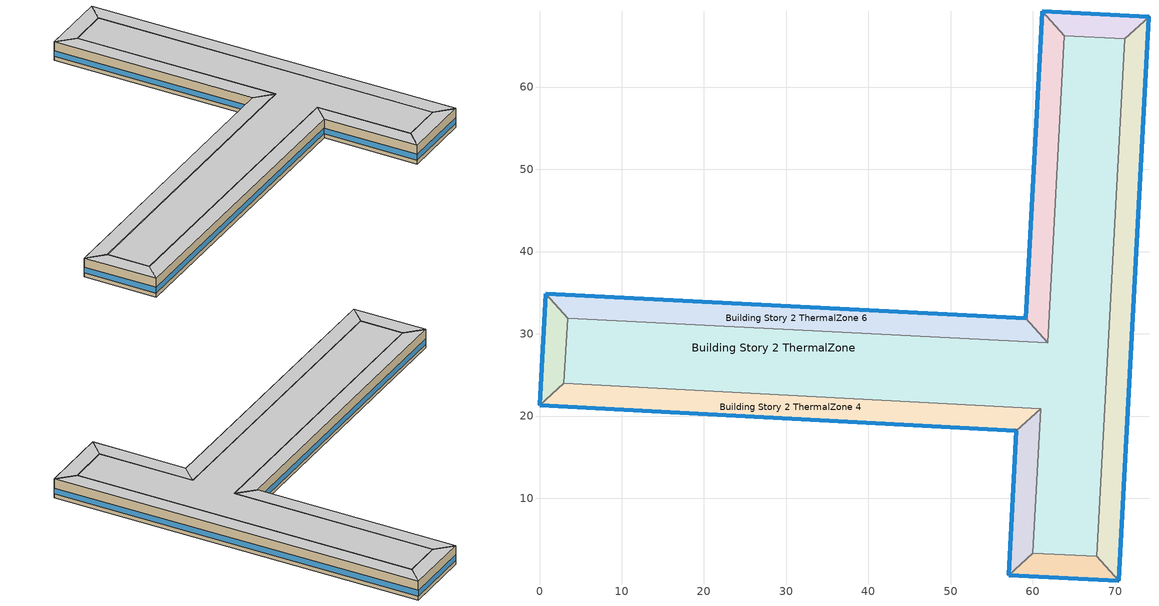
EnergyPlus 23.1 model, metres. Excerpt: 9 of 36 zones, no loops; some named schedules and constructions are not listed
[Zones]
Building Story 2 ThermalZone
 floor adiabatic (Typical Interior Ceiling): 71.13,65.85 67.74,2.97 59.99,3.35 60.92,20.89 2.98,23.99 3.43,31.9 61.79,28.9 63.8,66.22 z3.6
 wall adiabatic (Typical Interior Wall): 67.74,2.97 71.13,65.85 63.8,66.22 61.79,28.9 3.43,31.9 2.98,23.99 60.92,20.89 59.99,3.35 67.74,2.97 z3.6:7.2
 ceiling adiabatic (Typical Interior Floor): 63.8,66.22 61.79,28.9 3.43,31.9 2.98,23.99 60.92,20.89 59.99,3.35 67.74,2.97 71.13,65.85 z7.2
Building Story 2 ThermalZone 1
 floor adiabatic (Typical Interior Ceiling): 74.1,68.52 70.42,0 67.74,2.97 71.13,65.85 z3.6
 wall outside (Typical Insulated Steel Framed Exterior Wall R-12.99): 70.42,0 74.1,68.52 z3.6:7.2
 wall adiabatic (Typical Interior Wall): 74.1,68.52 71.13,65.85 67.74,2.97 70.42,0 z3.6:7.2
 window (U 0.55 SHGC 0.25): 70.42,0.03 74.1,68.5 z4.36:5.44
 ceiling adiabatic (Typical Interior Floor): 71.13,65.85 67.74,2.97 70.42,0 74.1,68.52 z7.2
Building Story 2 ThermalZone 2
 floor adiabatic (Typical Interior Ceiling): 70.42,0 57.02,0.67 59.99,3.35 67.74,2.97 z3.6
 wall outside (Typical Insulated Steel Framed Exterior Wall R-12.99): 57.02,0.67 70.42,0 z3.6:7.2
 wall adiabatic (Typical Interior Wall): 70.42,0 67.74,2.97 59.99,3.35 57.02,0.67 z3.6:7.2
 window (U 0.55 SHGC 0.25): 57.05,0.67 70.4,0 z4.36:5.45
 ceiling adiabatic (Typical Interior Floor): 67.74,2.97 59.99,3.35 57.02,0.67 70.42,0 z7.2
Building Story 2 ThermalZone 3
 floor adiabatic (Typical Interior Ceiling): 57.02,0.67 57.94,18.21 60.92,20.89 59.99,3.35 z3.6
 wall outside (Typical Insulated Steel Framed Exterior Wall R-12.99): 57.94,18.21 57.02,0.67 z3.6:7.2
 wall adiabatic (Typical Interior Wall): 57.02,0.67 59.99,3.35 60.92,20.89 57.94,18.21 z3.6:7.2
 window (U 0.55 SHGC 0.25): 57.94,18.19 57.02,0.69 z4.36:5.45
 ceiling adiabatic (Typical Interior Floor): 59.99,3.35 60.92,20.89 57.94,18.21 57.02,0.67 z7.2
Building Story 2 ThermalZone 4
 floor adiabatic (Typical Interior Ceiling): 57.94,18.21 0,21.32 2.98,23.99 60.92,20.89 z3.6
 wall outside (Typical Insulated Steel Framed Exterior Wall R-12.99): 0,21.32 57.94,18.21 z3.6:7.2
 wall adiabatic (Typical Interior Wall): 57.94,18.21 60.92,20.89 2.98,23.99 0,21.32 z3.6:7.2
 window (U 0.55 SHGC 0.25): 0.03,21.32 57.92,18.22 z4.36:5.44
 ceiling adiabatic (Typical Interior Floor): 60.92,20.89 2.98,23.99 0,21.32 57.94,18.21 z7.2
Building Story 2 ThermalZone 5
 floor adiabatic (Typical Interior Ceiling): 0,21.32 0.75,34.87 3.43,31.9 2.98,23.99 z3.6
 wall outside (Typical Insulated Steel Framed Exterior Wall R-12.99): 0.75,34.87 0,21.32 z3.6:7.2
 wall adiabatic (Typical Interior Wall): 0,21.32 2.98,23.99 3.43,31.9 0.75,34.87 z3.6:7.2
 window (U 0.55 SHGC 0.25): 0.75,34.85 0,21.35 z4.36:5.45
 ceiling adiabatic (Typical Interior Floor): 2.98,23.99 3.43,31.9 0.75,34.87 0,21.32 z7.2
Building Story 2 ThermalZone 6
 floor adiabatic (Typical Interior Ceiling): 0.75,34.87 59.12,31.87 61.79,28.9 3.43,31.9 z3.6
 wall outside (Typical Insulated Steel Framed Exterior Wall R-12.99): 59.12,31.87 0.75,34.87 z3.6:7.2
 wall adiabatic (Typical Interior Wall): 0.75,34.87 3.43,31.9 61.79,28.9 59.12,31.87 z3.6:7.2
 window (U 0.55 SHGC 0.25): 59.09,31.88 0.78,34.87 z4.36:5.44
 ceiling adiabatic (Typical Interior Ceiling): 3.43,31.9 61.79,28.9 59.12,31.87 0.75,34.87 z7.2
Building Story 2 ThermalZone 7
 floor adiabatic (Typical Interior Floor): 59.12,31.87 61.13,69.19 63.8,66.22 61.79,28.9 z3.6
 wall outside (Typical Insulated Steel Framed Exterior Wall R-12.99): 61.13,69.19 59.12,31.87 z3.6:7.2
 wall adiabatic (Typical Interior Wall): 59.12,31.87 61.79,28.9 63.8,66.22 61.13,69.19 z3.6:7.2
 window (U 0.55 SHGC 0.25): 61.12,69.17 59.12,31.9 z4.36:5.44
 ceiling adiabatic (Typical Interior Ceiling): 61.79,28.9 63.8,66.22 61.13,69.19 59.12,31.87 z7.2
Building Story 2 ThermalZone 8
 floor adiabatic (Typical Interior Floor): 61.13,69.19 74.1,68.52 71.13,65.85 63.8,66.22 z3.6
 wall outside (Typical Insulated Steel Framed Exterior Wall R-12.99): 74.1,68.52 61.13,69.19 z3.6:7.2
 wall adiabatic (Typical Interior Wall): 61.13,69.19 63.8,66.22 71.13,65.85 74.1,68.52 z3.6:7.2
 window (U 0.55 SHGC 0.25): 74.08,68.53 61.15,69.19 z4.36:5.45
 ceiling adiabatic (Typical Interior Ceiling): 63.8,66.22 71.13,65.85 74.1,68.52 61.13,69.19 z7.2
[SpaceList]
Story Ground Blended Space Type: Building Story 1 Space, Building Story 1 Space 1, Building Story 1 Space 4, Building Story 1 Space 3, Building Story 1 Space 8, Building Story 1 Space 5, Building Story 1 Space 2, Building Story 1 Space 7, Building Story 1 Space 6
[Lights] Zone or ZoneList or Space or SpaceList=Story Ground Blended Space Type; Design Level Calculation Method=Watts/Area; Return Air Fraction=0; Fraction Visible=0.2; Fraction Replaceable=1
Name | Schedule | Watts per Zone Floor Area {W/m2} | Fraction Radiant
Office OfficeLarge Data Center Lights 1 | OfficeLarge BLDG_LIGHT_SCH_2013 | 0.132749 | 0.7
Office OfficeLarge Main Data Center Lights 1 | OfficeLarge BLDG_LIGHT_SCH_2013 | 0.238666 | 0.7
SecondarySchool Auditorium Lights 1 | SchoolSecondary BLDG_LIGHT_SCH_2013 | 0.820262 | 0.37
SecondarySchool Cafeteria Lights 1 | SchoolSecondary BLDG_LIGHT_SCH_2013 | 0.535655 | 0.37
SecondarySchool ComputerRoom Lights 1 | SchoolSecondary BLDG_LIGHT_CLASSROOM_SCH_2013 | 1.56003 | 0.37
SecondarySchool Gym Lights 1 | SchoolSecondary BLDG_LIGHT_GYM_SCH_2013 | 1.52954 | 0.37
SecondarySchool Kitchen Lights 1 | SchoolSecondary BLDG_LIGHT_SCH_2013 | 0.343842 | 0.37
SecondarySchool Library Lights 1 | SchoolSecondary BLDG_LIGHT_LIBRARY_SCH_2013 | 1.31882 | 0.37
SecondarySchool Lobby Lights 1 | SchoolSecondary BLDG_LIGHT_LOBBYFLR1_SCH_2013 | 0.497551 | 0.37
SecondarySchool Mechanical Lights 1 | SchoolSecondary BLDG_LIGHT_MECHANICAL_SCH_2013 | 0.378666 | 0.37
SecondarySchool Office Lights 1 | SchoolSecondary BLDG_LIGHT_OFFICE_SCH_2013 | 1.55706 | 0.37
SecondarySchool Restroom Lights 1 | SchoolSecondary BLDG_LIGHT_BATH_SCH_2013 | 0.541778 | 0.37
[People] Zone or ZoneList or Space or SpaceList=Story Ground Blended Space Type; Number of People Calculation Method=People/Area; Fraction Radiant=0.3; Activity Level Schedule=SchoolSecondary ACTIVITY_SCH; Enable ASHRAE 55 Comfort Warnings=Yes; Mean Radiant Temperature Calculation Type=ZoneAveraged; Work Efficiency Schedule=Work Efficiency Schedule; Clothing Insulation Schedule=Clothing Schedule; Air Velocity Schedule=Air Velocity Schedule; Thermal Comfort Model 1 Type=Fanger
Name | Number of People Schedule | People per Floor Area {person/m2}
SecondarySchool Auditorium People 1 | SchoolSecondary BLDG_OCC_SCH_Auditorium | 0.1953
SecondarySchool Cafeteria People 1 | SchoolSecondary BLDG_OCC_SCH_Cafeteria | 0.0824085
SecondarySchool ComputerRoom People 1 | SchoolSecondary BLDG_OCC_SCH_Extend | 0.044033
SecondarySchool Gym People 1 | SchoolSecondary BLDG_OCC_SCH_Gym | 0.063731
SecondarySchool Kitchen People 1 | SchoolSecondary BLDG_OCC_SCH | 0.00432787
SecondarySchool Library People 1 | SchoolSecondary BLDG_OCC_SCH | 0.0110825
SecondarySchool Office People 1 | SchoolSecondary BLDG_OCC_SCH_Offices | 0.00701376
[ElectricEquipment] Zone or ZoneList or Space or SpaceList=Story Ground Blended Space Type; Design Level Calculation Method=Watts/Area
Name | Schedule | Watts per Zone Floor Area {W/m2} | Fraction Radiant | Fraction Latent | Fraction Lost
3 Elevator Fans | Elevator Schedule 3 | 0.054737 | 0.5
3 Elevator Lift Motors | Elevator Schedule 1 | 28.3873 | 0 | 0 | 1
3 Elevator Lights | Elevator Schedule 2 | 0.0571964 | 0.5
Office OfficeLarge Data Center Elec Equip 1 | DataCenter_EQUIP_SCH | 3.23778 | 0.5 | 0 | 0
Office OfficeLarge Main Data Center Elec Equip 1 | DataCenter_EQUIP_SCH | 13.0975 | 0.5 | 0 | 0
SecondarySchool Auditorium Elec Equip 1 | SchoolSecondary BLDG_EQUIP_SCH_2013 | 0.598921 | 0.5 | 0 | 0
SecondarySchool Cafeteria Elec Equip 1 | SchoolSecondary KITCHEN_ELEC_EQUIP_SCH | 5.89221 | 0.5 | 0 | 0
SecondarySchool ComputerRoom Elec Equip 1 | SchoolSecondary BLDG_EQUIP_SCH_2013 | 2.33752 | 0.5 | 0 | 0
SecondarySchool Gym Elec Equip 1 | SchoolSecondary BLDG_EQUIP_SCH_2013 | 0.977208 | 0.5 | 0 | 0
SecondarySchool Kitchen Elec Equip 1 | SchoolSecondary KITCHEN_ELEC_EQUIP_SCH | 5.86805 | 0.3 | 0.25 | 0.2
SecondarySchool Library Elec Equip 1 | SchoolSecondary BLDG_EQUIP_SCH_2013 | 1.03067 | 0.5 | 0 | 0
SecondarySchool Lobby Elec Equip 1; SecondarySchool Restroom Elec Equip 1 | SchoolSecondary BLDG_EQUIP_SCH_2013 | 0.204549 | 0.5 | 0 | 0
SecondarySchool Mechanical Elec Equip 1 | SchoolSecondary BLDG_EQUIP_SCH_2013 | 0.333587 | 0.5 | 0 | 0
SecondarySchool Office Elec Equip 1 | SchoolSecondary BLDG_EQUIP_SCH_2013 | 1.40275 | 0.5 | 0 | 0
[GasEquipment]
SecondarySchool Kitchen Gas Equip 1: Zone or ZoneList or Space or SpaceList=Story Ground Blended Space Type; Schedule=SchoolSecondary KITCHEN_GAS_EQUIP_SCH; Design Level Calculation Method=Watts/Area; Power per Zone Floor Area {W/m2}=44.3139; Fraction Latent=0.1; Fraction Radiant=0.2; Fraction Lost=0.7
[ZoneInfiltration:DesignFlowRate] Zone or ZoneList or Space or SpaceList=Story Ground Blended Space Type; Schedule=Always On Discrete; Design Flow Rate Calculation Method=Flow/ExteriorArea; Constant Term Coefficient=0; Temperature Term Coefficient=0; Velocity Term Coefficient=0.224; Velocity Squared Term Coefficient=0
Name | Flow Rate per Exterior Surface Area {m3/s-m2}
SecondarySchool Auditorium A  - Story Ground Infiltration; SecondarySchool Auditorium C  - Story Ground Infiltration | 2.06687e-05
SecondarySchool Cafeteria A  - Story Ground Infiltration; SecondarySchool Cafeteria C  - Story Ground Infiltration | 1.3082e-05
SecondarySchool ComputerRoom A  - Story Ground Infiltration; SecondarySchool ComputerRoom C  - Story Ground Infiltration | 1.99715e-05
SecondarySchool Gym A  - Story Ground Infiltration; SecondarySchool Gym C  - Story Ground Infiltration | 1.82377e-05
SecondarySchool Gym A end_a - Story Ground Infiltration; SecondarySchool Gym C end_a - Story Ground Infiltration | 3.09712e-05
SecondarySchool Gym B end_a - Story Ground Infiltration; SecondarySchool Office B  - Story Ground Infiltration | 8.29435e-05
SecondarySchool Kitchen A  - Story Ground Infiltration; SecondarySchool Kitchen C  - Story Ground Infiltration | 4.51102e-06
SecondarySchool Library A  - Story Ground Infiltration; SecondarySchool Library C  - Story Ground Infiltration | 1.7593e-05
SecondarySchool Lobby A  - Story Ground Infiltration; SecondarySchool Lobby C  - Story Ground Infiltration; SecondarySchool Restroom A  - Story Ground Infiltration; SecondarySchool Restroom C  - Story Ground Infiltration | 8.77599e-06
SecondarySchool Mechanical A  - Story Ground Infiltration; SecondarySchool Mechanical C  - Story Ground Infiltration | 1.43122e-05
SecondarySchool Office A  - Story Ground Infiltration; SecondarySchool Office C  - Story Ground Infiltration | 3.77536e-05
[Schedule:Day:Interval]
SchoolSecondary BLDG_LIGHT_SCH_2013 Wkdy Day; SchoolSecondary BLDG_LIGHT_SCH_2013 Wkdy Day 2; SchoolSecondary BLDG_LIGHT_MECHANICAL_SCH_2013 Wkdy Day; SchoolSecondary BLDG_LIGHT_MECHANICAL_SCH_2013 Wkdy Day 2: No, 07:00, 0.1773, 21:00, 0.9, 24:00, 0.1773
SchoolSecondary BLDG_LIGHT_SCH_2013 Wknd Day; SchoolSecondary BLDG_LIGHT_SCH_2013 Wknd Day 1; SchoolSecondary BLDG_LIGHT_SCH_2013 Default; SchoolSecondary BLDG_LIGHT_GYM_SCH_2013 Wknd Day; SchoolSecondary BLDG_LIGHT_GYM_SCH_2013 Wknd Day 1; SchoolSecondary BLDG_LIGHT_GYM_SCH_2013 Default; SchoolSecondary BLDG_LIGHT_LIBRARY_SCH_2013 Wknd Day; SchoolSecondary BLDG_LIGHT_LIBRARY_SCH_2013 Wknd Day 1; SchoolSecondary BLDG_LIGHT_LIBRARY_SCH_2013 Default; SchoolSecondary BLDG_LIGHT_LOBBYFLR1_SCH_2013 Wknd Day; SchoolSecondary BLDG_LIGHT_LOBBYFLR1_SCH_2013 Wknd Day 1; SchoolSecondary BLDG_LIGHT_LOBBYFLR1_SCH_2013 Default; SchoolSecondary BLDG_LIGHT_MECHANICAL_SCH_2013 Wknd Day; SchoolSecondary BLDG_LIGHT_MECHANICAL_SCH_2013 Wknd Day 1; SchoolSecondary BLDG_LIGHT_MECHANICAL_SCH_2013 Default; SchoolSecondary BLDG_LIGHT_OFFICE_SCH_2013 Wknd Day; SchoolSecondary BLDG_LIGHT_OFFICE_SCH_2013 Wknd Day 1; SchoolSecondary BLDG_LIGHT_OFFICE_SCH_2013 Default; SchoolSecondary BLDG_LIGHT_BATH_SCH_2013 Wknd Day; SchoolSecondary BLDG_LIGHT_BATH_SCH_2013 Wknd Day 1; SchoolSecondary BLDG_LIGHT_BATH_SCH_2013 Default: No, 24:00, 0.1773
SchoolSecondary BLDG_LIGHT_SCH_2013 Wkdy Day 1; SchoolSecondary BLDG_LIGHT_MECHANICAL_SCH_2013 Wkdy Day 1: No, 08:00, 0.1773, 20:00, 0.5, 24:00, 0.1773
SchoolSecondary BLDG_LIGHT_SCH_2013 Summer Design Day; SchoolSecondary BLDG_LIGHT_GYM_SCH_2013 Summer Design Day; SchoolSecondary BLDG_LIGHT_LIBRARY_SCH_2013 Summer Design Day; SchoolSecondary BLDG_LIGHT_LOBBYFLR1_SCH_2013 Summer Design Day; SchoolSecondary BLDG_LIGHT_MECHANICAL_SCH_2013 Summer Design Day; SchoolSecondary BLDG_LIGHT_OFFICE_SCH_2013 Summer Design Day; SchoolSecondary BLDG_LIGHT_BATH_SCH_2013 Summer Design Day; 72 space(s) Occ Sch Summer Design Day 3; 72 space(s) Occ Sch Winter Design Day 3; 72 space(s) Occ Sch Summer Design Day 1; 72 space(s) Occ Sch Winter Design Day 1; 72 space(s) Occ Sch Summer Design Day 2; 72 space(s) Occ Sch Winter Design Day 2; DataCenter_EQUIP_SCH Wknd|Wkdy|Hol Day 3; DataCenter_EQUIP_SCH Wknd|Wkdy|Hol Day 7; DataCenter_EQUIP_SCH Wknd|Wkdy|Hol Day 11; DataCenter_EQUIP_SCH Summer Design Day: No, 24:00, 1
SchoolSecondary BLDG_LIGHT_SCH_2013 Winter Design Day; SchoolSecondary BLDG_LIGHT_GYM_SCH_2013 Winter Design Day; SchoolSecondary BLDG_LIGHT_LIBRARY_SCH_2013 Winter Design Day; SchoolSecondary BLDG_LIGHT_LOBBYFLR1_SCH_2013 Winter Design Day; SchoolSecondary BLDG_LIGHT_MECHANICAL_SCH_2013 Winter Design Day; SchoolSecondary BLDG_LIGHT_OFFICE_SCH_2013 Winter Design Day; SchoolSecondary BLDG_LIGHT_BATH_SCH_2013 Winter Design Day; SchoolSecondary BLDG_OCC_SCH_Auditorium Wknd Day; SchoolSecondary BLDG_OCC_SCH_Auditorium Wknd Day 1; SchoolSecondary BLDG_OCC_SCH_Auditorium Default; SchoolSecondary BLDG_OCC_SCH_Auditorium Winter Design Day; SchoolSecondary BLDG_OCC_SCH_Cafeteria Wknd Day; SchoolSecondary BLDG_OCC_SCH_Cafeteria Wknd Day 1; SchoolSecondary BLDG_OCC_SCH_Cafeteria Default; SchoolSecondary BLDG_OCC_SCH_Cafeteria Winter Design Day; SchoolSecondary BLDG_OCC_SCH_Extend Wknd Day; SchoolSecondary BLDG_OCC_SCH_Extend Wknd Day 1; SchoolSecondary BLDG_OCC_SCH_Extend Default; SchoolSecondary BLDG_OCC_SCH_Extend Winter Design Day; SchoolSecondary BLDG_OCC_SCH_Gym Wknd Day; SchoolSecondary BLDG_OCC_SCH_Gym Wknd Day 1; SchoolSecondary BLDG_OCC_SCH_Gym Default; SchoolSecondary BLDG_OCC_SCH_Gym Winter Design Day; SchoolSecondary BLDG_OCC_SCH_Offices Wknd Day; SchoolSecondary BLDG_OCC_SCH_Offices Wknd Day 1; SchoolSecondary BLDG_OCC_SCH_Offices Default; SchoolSecondary BLDG_OCC_SCH_Offices Winter Design Day; Schedule Day 3: No, 24:00, 0
SchoolSecondary BLDG_LIGHT_GYM_SCH_2013 Wkdy Day; SchoolSecondary BLDG_LIGHT_GYM_SCH_2013 Wkdy Day 2: No, 07:00, 0.1773, 08:00, 0.9, 21:00, 0.88182, 24:00, 0.1773
SchoolSecondary BLDG_LIGHT_GYM_SCH_2013 Wkdy Day 1: No, 08:00, 0.1773, 20:00, 0.4899, 21:00, 0.173719, 24:00, 0.1773
SchoolSecondary BLDG_LIGHT_LIBRARY_SCH_2013 Wkdy Day; SchoolSecondary BLDG_LIGHT_LIBRARY_SCH_2013 Wkdy Day 2: No, 07:00, 0.1773, 08:00, 0.9, 21:00, 0.8325, 24:00, 0.1773
SchoolSecondary BLDG_LIGHT_LIBRARY_SCH_2013 Wkdy Day 1: No, 08:00, 0.1773, 20:00, 0.4625, 21:00, 0.164002, 24:00, 0.1773
SchoolSecondary BLDG_LIGHT_LOBBYFLR1_SCH_2013 Wkdy Day; SchoolSecondary BLDG_LIGHT_LOBBYFLR1_SCH_2013 Wkdy Day 2: No, 07:00, 0.1773, 08:00, 0.9, 21:00, 0.855, 24:00, 0.1773
SchoolSecondary BLDG_LIGHT_LOBBYFLR1_SCH_2013 Wkdy Day 1: No, 08:00, 0.1773, 20:00, 0.475, 21:00, 0.168435, 24:00, 0.1773
SchoolSecondary BLDG_LIGHT_OFFICE_SCH_2013 Wkdy Day; SchoolSecondary BLDG_LIGHT_OFFICE_SCH_2013 Wkdy Day 2: No, 07:00, 0.1773, 08:00, 0.9, 21:00, 0.747958, 24:00, 0.1773
SchoolSecondary BLDG_LIGHT_OFFICE_SCH_2013 Wkdy Day 1: No, 08:00, 0.1773, 20:00, 0.415533, 21:00, 0.147348, 24:00, 0.1773
SchoolSecondary BLDG_LIGHT_BATH_SCH_2013 Wkdy Day; SchoolSecondary BLDG_LIGHT_BATH_SCH_2013 Wkdy Day 2: No, 07:00, 0.1773, 08:00, 0.9, 21:00, 0.594, 24:00, 0.1773
SchoolSecondary BLDG_LIGHT_BATH_SCH_2013 Wkdy Day 1: No, 08:00, 0.1773, 20:00, 0.33, 21:00, 0.117018, 24:00, 0.1773
SchoolSecondary BLDG_OCC_SCH_Auditorium Wkdy|SmrDsn Day; SchoolSecondary BLDG_OCC_SCH_Auditorium Wkdy|SmrDsn Day 2; SchoolSecondary BLDG_OCC_SCH_Auditorium Summer Design Day: No, 08:00, 0, 15:00, 0.25, 20:00, 0.95, 24:00, 0
SchoolSecondary BLDG_OCC_SCH_Auditorium Wkdy|SmrDsn Day 1: No, 08:00, 0, 17:00, 0.15, 19:00, 0.35, 24:00, 0
SchoolSecondary BLDG_OCC_SCH_Cafeteria Wkdy|SmrDsn Day; SchoolSecondary BLDG_OCC_SCH_Cafeteria Wkdy|SmrDsn Day 2; SchoolSecondary BLDG_OCC_SCH_Cafeteria Summer Design Day: No, 09:00, 0, 15:00, 0.95, 20:00, 0.35, 24:00, 0
SchoolSecondary BLDG_OCC_SCH_Cafeteria Wkdy|SmrDsn Day 1: No, 09:00, 0, 17:00, 0.15, 19:00, 0.35, 24:00, 0
SchoolSecondary BLDG_OCC_SCH_Extend Wkdy|SmrDsn Day; SchoolSecondary BLDG_OCC_SCH_Extend Wkdy|SmrDsn Day 2; SchoolSecondary BLDG_OCC_SCH_Extend Summer Design Day: No, 08:00, 0, 21:00, 0.95, 24:00, 0
SchoolSecondary BLDG_OCC_SCH_Extend Wkdy|SmrDsn Day 1: No, 08:00, 0, 21:00, 0.5, 24:00, 0
SchoolSecondary BLDG_OCC_SCH_Gym Wkdy|SmrDsn Day; SchoolSecondary BLDG_OCC_SCH_Gym Wkdy|SmrDsn Day 2; SchoolSecondary BLDG_OCC_SCH_Gym Summer Design Day: No, 08:00, 0, 16:00, 0.35, 21:00, 0.95, 24:00, 0
SchoolSecondary BLDG_OCC_SCH_Gym Wkdy|SmrDsn Day 1: No, 08:00, 0, 21:00, 0.35, 24:00, 0
SchoolSecondary BLDG_OCC_SCH_Offices Wkdy|SmrDsn Day; SchoolSecondary BLDG_OCC_SCH_Offices Wkdy|SmrDsn Day 2; SchoolSecondary BLDG_OCC_SCH_Offices Summer Design Day: No, 08:00, 0, 17:00, 0.95, 21:00, 0.15, 24:00, 0
SchoolSecondary BLDG_OCC_SCH_Offices Wkdy|SmrDsn Day 1: No, 08:00, 0, 17:00, 0.5, 21:00, 0.15, 24:00, 0
72 space(s) Occ Sch Thursday 19; 72 space(s) Occ Sch Friday 19; 72 space(s) Occ Sch Default 3; 72 space(s) Occ Sch Tuesday 19; 72 space(s) Occ Sch Wednesday 19; 72 space(s) Occ Sch Tuesday 18; 72 space(s) Occ Sch Wednesday 18; 72 space(s) Occ Sch Thursday 18; 72 space(s) Occ Sch Friday 18; 72 space(s) Occ Sch Monday 16; 72 space(s) Occ Sch Tuesday 16; 72 space(s) Occ Sch Wednesday 16; 72 space(s) Occ Sch Thursday 16; 72 space(s) Occ Sch Friday 16; 72 space(s) Occ Sch Monday 14; 72 space(s) Occ Sch Wednesday 15; 72 space(s) Occ Sch Thursday 15; 72 space(s) Occ Sch Friday 15; 72 space(s) Occ Sch Monday 13; 72 space(s) Occ Sch Tuesday 15; 72 space(s) Occ Sch Thursday 14; 72 space(s) Occ Sch Friday 14; 72 space(s) Occ Sch Default 2; 72 space(s) Occ Sch Tuesday 14; 72 space(s) Occ Sch Wednesday 14; 72 space(s) Occ Sch Tuesday 13; 72 space(s) Occ Sch Wednesday 13; 72 space(s) Occ Sch Thursday 13; 72 space(s) Occ Sch Friday 13; 72 space(s) Occ Sch Monday 12; 72 space(s) Occ Sch Tuesday 11; 72 space(s) Occ Sch Wednesday 11; 72 space(s) Occ Sch Thursday 11; 72 space(s) Occ Sch Friday 11; 72 space(s) Occ Sch Monday 10; 72 space(s) Occ Sch Wednesday 10; 72 space(s) Occ Sch Thursday 10; 72 space(s) Occ Sch Friday 10; 72 space(s) Occ Sch Monday 9; 72 space(s) Occ Sch Tuesday 10: No, 05:00, 0, 07:00, 1, 08:00, 1, 09:00, 1, 11:00, 0, 13:00, 1, 14:00, 0, 15:00, 1, 16:00, 1, 17:00, 1, 18:00, 1, 19:00, 0, 20:00, 1, 21:00, 1, 22:00, 1, 24:00, 0
72 space(s) Occ Sch Saturday 3; 72 space(s) Occ Sch Saturday 2: No, 05:00, 0, 06:00, 1, 07:00, 0, 08:00, 1, 11:00, 0, 12:00, 1, 16:00, 0, 17:00, 1, 18:00, 0, 19:00, 1, 24:00, 0
72 space(s) Occ Sch Sunday 3; 72 space(s) Occ Sch Sunday 2: No, 05:00, 0, 06:00, 1, 17:00, 0, 18:00, 1, 24:00, 0
72 space(s) Occ Sch Wednesday 17; 72 space(s) Occ Sch Thursday 17; 72 space(s) Occ Sch Friday 17; 72 space(s) Occ Sch Monday 15; 72 space(s) Occ Sch Tuesday 17; 72 space(s) Occ Sch Wednesday 12; 72 space(s) Occ Sch Thursday 12; 72 space(s) Occ Sch Friday 12; 72 space(s) Occ Sch Monday 11; 72 space(s) Occ Sch Tuesday 12: No, 05:00, 0, 07:00, 1, 08:00, 1, 09:00, 1, 11:00, 0, 13:00, 1, 16:00, 0, 17:00, 1, 18:00, 1, 19:00, 1, 20:00, 0, 21:00, 1, 22:00, 1, 24:00, 0
72 space(s) Occ Sch Thursday 9; 72 space(s) Occ Sch Friday 9; 72 space(s) Occ Sch Default 1; 72 space(s) Occ Sch Tuesday 9; 72 space(s) Occ Sch Wednesday 9; 72 space(s) Occ Sch Wednesday 5; 72 space(s) Occ Sch Thursday 5; 72 space(s) Occ Sch Friday 5; 72 space(s) Occ Sch Monday 5; 72 space(s) Occ Sch Tuesday 5: No, 05:00, 0, 07:00, 0.00973898, 08:00, 0.563887, 09:00, 0.0915464, 11:00, 0, 13:00, 0.0438254, 14:00, 0, 15:00, 0.102259, 16:00, 0.182119, 17:00, 0.0710946, 18:00, 0.019478, 19:00, 0, 20:00, 0.251266, 21:00, 0.243475, 22:00, 0.00486949, 24:00, 0
72 space(s) Occ Sch Saturday 1: No, 05:00, 0, 06:00, 0.00973898, 07:00, 0, 08:00, 0.019478, 11:00, 0, 12:00, 0.019478, 16:00, 0, 17:00, 0.00486949, 18:00, 0, 19:00, 0.00486949, 24:00, 0
72 space(s) Occ Sch Sunday 1: No, 05:00, 0, 06:00, 0.00486949, 17:00, 0, 18:00, 0.00486949, 24:00, 0
72 space(s) Occ Sch Tuesday 8; 72 space(s) Occ Sch Wednesday 8; 72 space(s) Occ Sch Thursday 8; 72 space(s) Occ Sch Friday 8; 72 space(s) Occ Sch Monday 8; 72 space(s) Occ Sch Tuesday 6; 72 space(s) Occ Sch Wednesday 6; 72 space(s) Occ Sch Thursday 6; 72 space(s) Occ Sch Friday 6; 72 space(s) Occ Sch Monday 6: No, 05:00, 0, 07:00, 0.00973898, 08:00, 0.291196, 09:00, 0.0925203, 11:00, 0, 13:00, 0.0447993, 14:00, 0, 15:00, 0.102259, 16:00, 0.0895986, 17:00, 0.0710946, 18:00, 0.019478, 19:00, 0, 20:00, 0.251266, 21:00, 0.243475, 22:00, 0.00486949, 24:00, 0
72 space(s) Occ Sch Wednesday 7; 72 space(s) Occ Sch Thursday 7; 72 space(s) Occ Sch Friday 7; 72 space(s) Occ Sch Monday 7; 72 space(s) Occ Sch Tuesday 7: No, 05:00, 0, 07:00, 0.00973898, 08:00, 0.241527, 09:00, 0.0146085, 11:00, 0, 13:00, 0.0438254, 16:00, 0, 17:00, 0.0019478, 18:00, 0.019478, 19:00, 0.113946, 20:00, 0, 21:00, 0.130502, 22:00, 0.00486949, 24:00, 0
DataCenter_EQUIP_SCH Wknd|Wkdy|Hol Day; DataCenter_EQUIP_SCH Wknd|Wkdy|Hol Day 4; DataCenter_EQUIP_SCH Wknd|Wkdy|Hol Day 8; DataCenter_EQUIP_SCH Winter Design Day 11: No, 24:00, 0.25
DataCenter_EQUIP_SCH Wknd|Wkdy|Hol Day 1; DataCenter_EQUIP_SCH Wknd|Wkdy|Hol Day 5; DataCenter_EQUIP_SCH Wknd|Wkdy|Hol Day 9: No, 24:00, 0.5
DataCenter_EQUIP_SCH Wknd|Wkdy|Hol Day 2; DataCenter_EQUIP_SCH Wknd|Wkdy|Hol Day 6; DataCenter_EQUIP_SCH Wknd|Wkdy|Hol Day 10: No, 24:00, 0.75
SchoolSecondary KITCHEN_ELEC_EQUIP_SCH Wkdy Day; SchoolSecondary KITCHEN_ELEC_EQUIP_SCH Wkdy Day 1; SchoolSecondary KITCHEN_ELEC_EQUIP_SCH Wkdy Day 2; SchoolSecondary KITCHEN_ELEC_EQUIP_SCH Summer Design Day: No, 08:00, 0.1, 10:00, 0.15, 13:00, 0.25, 15:00, 0.15, 24:00, 0.1
SchoolSecondary KITCHEN_ELEC_EQUIP_SCH Wknd Day; SchoolSecondary KITCHEN_ELEC_EQUIP_SCH Wknd Day 1; SchoolSecondary KITCHEN_ELEC_EQUIP_SCH Default; SchoolSecondary KITCHEN_ELEC_EQUIP_SCH Winter Design Day: No, 24:00, 0.1
SchoolSecondary KITCHEN_GAS_EQUIP_SCH Wkdy|SmrDsn Day; SchoolSecondary KITCHEN_GAS_EQUIP_SCH Wkdy|SmrDsn Day 1; SchoolSecondary KITCHEN_GAS_EQUIP_SCH Wkdy|SmrDsn Day 2; SchoolSecondary KITCHEN_GAS_EQUIP_SCH Summer Design Day: No, 08:00, 0.02, 10:00, 0.15, 13:00, 0.2, 15:00, 0.1, 24:00, 0.02
SchoolSecondary KITCHEN_GAS_EQUIP_SCH Wknd Day; SchoolSecondary KITCHEN_GAS_EQUIP_SCH Wknd Day 1; SchoolSecondary KITCHEN_GAS_EQUIP_SCH Default; SchoolSecondary KITCHEN_GAS_EQUIP_SCH Winter Design Day: No, 24:00, 0.02
[Schedule:Week:Daily]
SchoolSecondary BLDG_LIGHT_SCH_2013 Week Rule - Jan1-Jan3: SchoolSecondary BLDG_LIGHT_SCH_2013 Wkdy Day, SchoolSecondary BLDG_LIGHT_SCH_2013 Wkdy Day, SchoolSecondary BLDG_LIGHT_SCH_2013 Wkdy Day, SchoolSecondary BLDG_LIGHT_SCH_2013 Wkdy Day, SchoolSecondary BLDG_LIGHT_SCH_2013 Wkdy Day, SchoolSecondary BLDG_LIGHT_SCH_2013 Wkdy Day, SchoolSecondary BLDG_LIGHT_SCH_2013 Wknd Day, SchoolSecondary BLDG_LIGHT_SCH_2013 Default, SchoolSecondary BLDG_LIGHT_SCH_2013 Summer Design Day, SchoolSecondary BLDG_LIGHT_SCH_2013 Winter Design Day, SchoolSecondary BLDG_LIGHT_SCH_2013 Default, SchoolSecondary BLDG_LIGHT_SCH_2013 Default
SchoolSecondary BLDG_LIGHT_SCH_2013 Week Rule - Jan4-Jun27: SchoolSecondary BLDG_LIGHT_SCH_2013 Wknd Day, SchoolSecondary BLDG_LIGHT_SCH_2013 Wkdy Day, SchoolSecondary BLDG_LIGHT_SCH_2013 Wkdy Day, SchoolSecondary BLDG_LIGHT_SCH_2013 Wkdy Day, SchoolSecondary BLDG_LIGHT_SCH_2013 Wkdy Day, SchoolSecondary BLDG_LIGHT_SCH_2013 Wkdy Day, SchoolSecondary BLDG_LIGHT_SCH_2013 Wknd Day, SchoolSecondary BLDG_LIGHT_SCH_2013 Default, SchoolSecondary BLDG_LIGHT_SCH_2013 Summer Design Day, SchoolSecondary BLDG_LIGHT_SCH_2013 Winter Design Day, SchoolSecondary BLDG_LIGHT_SCH_2013 Default, SchoolSecondary BLDG_LIGHT_SCH_2013 Default
SchoolSecondary BLDG_LIGHT_SCH_2013 Week Rule - Jun28-Jul4: SchoolSecondary BLDG_LIGHT_SCH_2013 Wknd Day, SchoolSecondary BLDG_LIGHT_SCH_2013 Wkdy Day, SchoolSecondary BLDG_LIGHT_SCH_2013 Wkdy Day, SchoolSecondary BLDG_LIGHT_SCH_2013 Wkdy Day 1, SchoolSecondary BLDG_LIGHT_SCH_2013 Wkdy Day 1, SchoolSecondary BLDG_LIGHT_SCH_2013 Wkdy Day 1, SchoolSecondary BLDG_LIGHT_SCH_2013 Wknd Day 1, SchoolSecondary BLDG_LIGHT_SCH_2013 Default, SchoolSecondary BLDG_LIGHT_SCH_2013 Summer Design Day, SchoolSecondary BLDG_LIGHT_SCH_2013 Winter Design Day, SchoolSecondary BLDG_LIGHT_SCH_2013 Default, SchoolSecondary BLDG_LIGHT_SCH_2013 Default
SchoolSecondary BLDG_LIGHT_SCH_2013 Week Rule - Jul5-Aug29: SchoolSecondary BLDG_LIGHT_SCH_2013 Wknd Day 1, SchoolSecondary BLDG_LIGHT_SCH_2013 Wkdy Day 1, SchoolSecondary BLDG_LIGHT_SCH_2013 Wkdy Day 1, SchoolSecondary BLDG_LIGHT_SCH_2013 Wkdy Day 1, SchoolSecondary BLDG_LIGHT_SCH_2013 Wkdy Day 1, SchoolSecondary BLDG_LIGHT_SCH_2013 Wkdy Day 1, SchoolSecondary BLDG_LIGHT_SCH_2013 Wknd Day 1, SchoolSecondary BLDG_LIGHT_SCH_2013 Default, SchoolSecondary BLDG_LIGHT_SCH_2013 Summer Design Day, SchoolSecondary BLDG_LIGHT_SCH_2013 Winter Design Day, SchoolSecondary BLDG_LIGHT_SCH_2013 Default, SchoolSecondary BLDG_LIGHT_SCH_2013 Default
SchoolSecondary BLDG_LIGHT_SCH_2013 Week Rule - Aug30-Sep5: SchoolSecondary BLDG_LIGHT_SCH_2013 Wknd Day 1, SchoolSecondary BLDG_LIGHT_SCH_2013 Wkdy Day 1, SchoolSecondary BLDG_LIGHT_SCH_2013 Wkdy Day 2, SchoolSecondary BLDG_LIGHT_SCH_2013 Wkdy Day 2, SchoolSecondary BLDG_LIGHT_SCH_2013 Wkdy Day 2, SchoolSecondary BLDG_LIGHT_SCH_2013 Wkdy Day 2, SchoolSecondary BLDG_LIGHT_SCH_2013 Default, SchoolSecondary BLDG_LIGHT_SCH_2013 Default, SchoolSecondary BLDG_LIGHT_SCH_2013 Summer Design Day, SchoolSecondary BLDG_LIGHT_SCH_2013 Winter Design Day, SchoolSecondary BLDG_LIGHT_SCH_2013 Default, SchoolSecondary BLDG_LIGHT_SCH_2013 Default
SchoolSecondary BLDG_LIGHT_SCH_2013 Week Rule - Sep6-Dec31: SchoolSecondary BLDG_LIGHT_SCH_2013 Default, SchoolSecondary BLDG_LIGHT_SCH_2013 Wkdy Day 2, SchoolSecondary BLDG_LIGHT_SCH_2013 Wkdy Day 2, SchoolSecondary BLDG_LIGHT_SCH_2013 Wkdy Day 2, SchoolSecondary BLDG_LIGHT_SCH_2013 Wkdy Day 2, SchoolSecondary BLDG_LIGHT_SCH_2013 Wkdy Day 2, SchoolSecondary BLDG_LIGHT_SCH_2013 Default, SchoolSecondary BLDG_LIGHT_SCH_2013 Default, SchoolSecondary BLDG_LIGHT_SCH_2013 Summer Design Day, SchoolSecondary BLDG_LIGHT_SCH_2013 Winter Design Day, SchoolSecondary BLDG_LIGHT_SCH_2013 Default, SchoolSecondary BLDG_LIGHT_SCH_2013 Default
SchoolSecondary BLDG_LIGHT_LIBRARY_SCH_2013 Week Rule - Jan1-Jan3: SchoolSecondary BLDG_LIGHT_LIBRARY_SCH_2013 Wkdy Day, SchoolSecondary BLDG_LIGHT_LIBRARY_SCH_2013 Wkdy Day, SchoolSecondary BLDG_LIGHT_LIBRARY_SCH_2013 Wkdy Day, SchoolSecondary BLDG_LIGHT_LIBRARY_SCH_2013 Wkdy Day, SchoolSecondary BLDG_LIGHT_LIBRARY_SCH_2013 Wkdy Day, SchoolSecondary BLDG_LIGHT_LIBRARY_SCH_2013 Wkdy Day, SchoolSecondary BLDG_LIGHT_LIBRARY_SCH_2013 Wknd Day, SchoolSecondary BLDG_LIGHT_LIBRARY_SCH_2013 Default, SchoolSecondary BLDG_LIGHT_LIBRARY_SCH_2013 Summer Design Day, SchoolSecondary BLDG_LIGHT_LIBRARY_SCH_2013 Winter Design Day, SchoolSecondary BLDG_LIGHT_LIBRARY_SCH_2013 Default, SchoolSecondary BLDG_LIGHT_LIBRARY_SCH_2013 Default
SchoolSecondary BLDG_LIGHT_LIBRARY_SCH_2013 Week Rule - Jan4-Jun27: SchoolSecondary BLDG_LIGHT_LIBRARY_SCH_2013 Wknd Day, SchoolSecondary BLDG_LIGHT_LIBRARY_SCH_2013 Wkdy Day, SchoolSecondary BLDG_LIGHT_LIBRARY_SCH_2013 Wkdy Day, SchoolSecondary BLDG_LIGHT_LIBRARY_SCH_2013 Wkdy Day, SchoolSecondary BLDG_LIGHT_LIBRARY_SCH_2013 Wkdy Day, SchoolSecondary BLDG_LIGHT_LIBRARY_SCH_2013 Wkdy Day, SchoolSecondary BLDG_LIGHT_LIBRARY_SCH_2013 Wknd Day, SchoolSecondary BLDG_LIGHT_LIBRARY_SCH_2013 Default, SchoolSecondary BLDG_LIGHT_LIBRARY_SCH_2013 Summer Design Day, SchoolSecondary BLDG_LIGHT_LIBRARY_SCH_2013 Winter Design Day, SchoolSecondary BLDG_LIGHT_LIBRARY_SCH_2013 Default, SchoolSecondary BLDG_LIGHT_LIBRARY_SCH_2013 Default
SchoolSecondary BLDG_LIGHT_LIBRARY_SCH_2013 Week Rule - Jun28-Jul4: SchoolSecondary BLDG_LIGHT_LIBRARY_SCH_2013 Wknd Day, SchoolSecondary BLDG_LIGHT_LIBRARY_SCH_2013 Wkdy Day, SchoolSecondary BLDG_LIGHT_LIBRARY_SCH_2013 Wkdy Day, SchoolSecondary BLDG_LIGHT_LIBRARY_SCH_2013 Wkdy Day 1, SchoolSecondary BLDG_LIGHT_LIBRARY_SCH_2013 Wkdy Day 1, SchoolSecondary BLDG_LIGHT_LIBRARY_SCH_2013 Wkdy Day 1, SchoolSecondary BLDG_LIGHT_LIBRARY_SCH_2013 Wknd Day 1, SchoolSecondary BLDG_LIGHT_LIBRARY_SCH_2013 Default, SchoolSecondary BLDG_LIGHT_LIBRARY_SCH_2013 Summer Design Day, SchoolSecondary BLDG_LIGHT_LIBRARY_SCH_2013 Winter Design Day, SchoolSecondary BLDG_LIGHT_LIBRARY_SCH_2013 Default, SchoolSecondary BLDG_LIGHT_LIBRARY_SCH_2013 Default
SchoolSecondary BLDG_LIGHT_LIBRARY_SCH_2013 Week Rule - Jul5-Aug29: SchoolSecondary BLDG_LIGHT_LIBRARY_SCH_2013 Wknd Day 1, SchoolSecondary BLDG_LIGHT_LIBRARY_SCH_2013 Wkdy Day 1, SchoolSecondary BLDG_LIGHT_LIBRARY_SCH_2013 Wkdy Day 1, SchoolSecondary BLDG_LIGHT_LIBRARY_SCH_2013 Wkdy Day 1, SchoolSecondary BLDG_LIGHT_LIBRARY_SCH_2013 Wkdy Day 1, SchoolSecondary BLDG_LIGHT_LIBRARY_SCH_2013 Wkdy Day 1, SchoolSecondary BLDG_LIGHT_LIBRARY_SCH_2013 Wknd Day 1, SchoolSecondary BLDG_LIGHT_LIBRARY_SCH_2013 Default, SchoolSecondary BLDG_LIGHT_LIBRARY_SCH_2013 Summer Design Day, SchoolSecondary BLDG_LIGHT_LIBRARY_SCH_2013 Winter Design Day, SchoolSecondary BLDG_LIGHT_LIBRARY_SCH_2013 Default, SchoolSecondary BLDG_LIGHT_LIBRARY_SCH_2013 Default
SchoolSecondary BLDG_LIGHT_LIBRARY_SCH_2013 Week Rule - Aug30-Sep5: SchoolSecondary BLDG_LIGHT_LIBRARY_SCH_2013 Wknd Day 1, SchoolSecondary BLDG_LIGHT_LIBRARY_SCH_2013 Wkdy Day 1, SchoolSecondary BLDG_LIGHT_LIBRARY_SCH_2013 Wkdy Day 2, SchoolSecondary BLDG_LIGHT_LIBRARY_SCH_2013 Wkdy Day 2, SchoolSecondary BLDG_LIGHT_LIBRARY_SCH_2013 Wkdy Day 2, SchoolSecondary BLDG_LIGHT_LIBRARY_SCH_2013 Wkdy Day 2, SchoolSecondary BLDG_LIGHT_LIBRARY_SCH_2013 Default, SchoolSecondary BLDG_LIGHT_LIBRARY_SCH_2013 Default, SchoolSecondary BLDG_LIGHT_LIBRARY_SCH_2013 Summer Design Day, SchoolSecondary BLDG_LIGHT_LIBRARY_SCH_2013 Winter Design Day, SchoolSecondary BLDG_LIGHT_LIBRARY_SCH_2013 Default, SchoolSecondary BLDG_LIGHT_LIBRARY_SCH_2013 Default
SchoolSecondary BLDG_LIGHT_LIBRARY_SCH_2013 Week Rule - Sep6-Dec31: SchoolSecondary BLDG_LIGHT_LIBRARY_SCH_2013 Default, SchoolSecondary BLDG_LIGHT_LIBRARY_SCH_2013 Wkdy Day 2, SchoolSecondary BLDG_LIGHT_LIBRARY_SCH_2013 Wkdy Day 2, SchoolSecondary BLDG_LIGHT_LIBRARY_SCH_2013 Wkdy Day 2, SchoolSecondary BLDG_LIGHT_LIBRARY_SCH_2013 Wkdy Day 2, SchoolSecondary BLDG_LIGHT_LIBRARY_SCH_2013 Wkdy Day 2, SchoolSecondary BLDG_LIGHT_LIBRARY_SCH_2013 Default, SchoolSecondary BLDG_LIGHT_LIBRARY_SCH_2013 Default, SchoolSecondary BLDG_LIGHT_LIBRARY_SCH_2013 Summer Design Day, SchoolSecondary BLDG_LIGHT_LIBRARY_SCH_2013 Winter Design Day, SchoolSecondary BLDG_LIGHT_LIBRARY_SCH_2013 Default, SchoolSecondary BLDG_LIGHT_LIBRARY_SCH_2013 Default
SchoolSecondary BLDG_LIGHT_LOBBYFLR1_SCH_2013 Week Rule - Jan1-Jan3: SchoolSecondary BLDG_LIGHT_LOBBYFLR1_SCH_2013 Wkdy Day, SchoolSecondary BLDG_LIGHT_LOBBYFLR1_SCH_2013 Wkdy Day, SchoolSecondary BLDG_LIGHT_LOBBYFLR1_SCH_2013 Wkdy Day, SchoolSecondary BLDG_LIGHT_LOBBYFLR1_SCH_2013 Wkdy Day, SchoolSecondary BLDG_LIGHT_LOBBYFLR1_SCH_2013 Wkdy Day, SchoolSecondary BLDG_LIGHT_LOBBYFLR1_SCH_2013 Wkdy Day, SchoolSecondary BLDG_LIGHT_LOBBYFLR1_SCH_2013 Wknd Day, SchoolSecondary BLDG_LIGHT_LOBBYFLR1_SCH_2013 Default, SchoolSecondary BLDG_LIGHT_LOBBYFLR1_SCH_2013 Summer Design Day, SchoolSecondary BLDG_LIGHT_LOBBYFLR1_SCH_2013 Winter Design Day, SchoolSecondary BLDG_LIGHT_LOBBYFLR1_SCH_2013 Default, SchoolSecondary BLDG_LIGHT_LOBBYFLR1_SCH_2013 Default
SchoolSecondary BLDG_LIGHT_LOBBYFLR1_SCH_2013 Week Rule - Jan4-Jun27: SchoolSecondary BLDG_LIGHT_LOBBYFLR1_SCH_2013 Wknd Day, SchoolSecondary BLDG_LIGHT_LOBBYFLR1_SCH_2013 Wkdy Day, SchoolSecondary BLDG_LIGHT_LOBBYFLR1_SCH_2013 Wkdy Day, SchoolSecondary BLDG_LIGHT_LOBBYFLR1_SCH_2013 Wkdy Day, SchoolSecondary BLDG_LIGHT_LOBBYFLR1_SCH_2013 Wkdy Day, SchoolSecondary BLDG_LIGHT_LOBBYFLR1_SCH_2013 Wkdy Day, SchoolSecondary BLDG_LIGHT_LOBBYFLR1_SCH_2013 Wknd Day, SchoolSecondary BLDG_LIGHT_LOBBYFLR1_SCH_2013 Default, SchoolSecondary BLDG_LIGHT_LOBBYFLR1_SCH_2013 Summer Design Day, SchoolSecondary BLDG_LIGHT_LOBBYFLR1_SCH_2013 Winter Design Day, SchoolSecondary BLDG_LIGHT_LOBBYFLR1_SCH_2013 Default, SchoolSecondary BLDG_LIGHT_LOBBYFLR1_SCH_2013 Default
SchoolSecondary BLDG_LIGHT_LOBBYFLR1_SCH_2013 Week Rule - Jun28-Jul4: SchoolSecondary BLDG_LIGHT_LOBBYFLR1_SCH_2013 Wknd Day, SchoolSecondary BLDG_LIGHT_LOBBYFLR1_SCH_2013 Wkdy Day, SchoolSecondary BLDG_LIGHT_LOBBYFLR1_SCH_2013 Wkdy Day, SchoolSecondary BLDG_LIGHT_LOBBYFLR1_SCH_2013 Wkdy Day 1, SchoolSecondary BLDG_LIGHT_LOBBYFLR1_SCH_2013 Wkdy Day 1, SchoolSecondary BLDG_LIGHT_LOBBYFLR1_SCH_2013 Wkdy Day 1, SchoolSecondary BLDG_LIGHT_LOBBYFLR1_SCH_2013 Wknd Day 1, SchoolSecondary BLDG_LIGHT_LOBBYFLR1_SCH_2013 Default, SchoolSecondary BLDG_LIGHT_LOBBYFLR1_SCH_2013 Summer Design Day, SchoolSecondary BLDG_LIGHT_LOBBYFLR1_SCH_2013 Winter Design Day, SchoolSecondary BLDG_LIGHT_LOBBYFLR1_SCH_2013 Default, SchoolSecondary BLDG_LIGHT_LOBBYFLR1_SCH_2013 Default
SchoolSecondary BLDG_LIGHT_LOBBYFLR1_SCH_2013 Week Rule - Jul5-Aug29: SchoolSecondary BLDG_LIGHT_LOBBYFLR1_SCH_2013 Wknd Day 1, SchoolSecondary BLDG_LIGHT_LOBBYFLR1_SCH_2013 Wkdy Day 1, SchoolSecondary BLDG_LIGHT_LOBBYFLR1_SCH_2013 Wkdy Day 1, SchoolSecondary BLDG_LIGHT_LOBBYFLR1_SCH_2013 Wkdy Day 1, SchoolSecondary BLDG_LIGHT_LOBBYFLR1_SCH_2013 Wkdy Day 1, SchoolSecondary BLDG_LIGHT_LOBBYFLR1_SCH_2013 Wkdy Day 1, SchoolSecondary BLDG_LIGHT_LOBBYFLR1_SCH_2013 Wknd Day 1, SchoolSecondary BLDG_LIGHT_LOBBYFLR1_SCH_2013 Default, SchoolSecondary BLDG_LIGHT_LOBBYFLR1_SCH_2013 Summer Design Day, SchoolSecondary BLDG_LIGHT_LOBBYFLR1_SCH_2013 Winter Design Day, SchoolSecondary BLDG_LIGHT_LOBBYFLR1_SCH_2013 Default, SchoolSecondary BLDG_LIGHT_LOBBYFLR1_SCH_2013 Default
SchoolSecondary BLDG_LIGHT_LOBBYFLR1_SCH_2013 Week Rule - Aug30-Sep5: SchoolSecondary BLDG_LIGHT_LOBBYFLR1_SCH_2013 Wknd Day 1, SchoolSecondary BLDG_LIGHT_LOBBYFLR1_SCH_2013 Wkdy Day 1, SchoolSecondary BLDG_LIGHT_LOBBYFLR1_SCH_2013 Wkdy Day 2, SchoolSecondary BLDG_LIGHT_LOBBYFLR1_SCH_2013 Wkdy Day 2, SchoolSecondary BLDG_LIGHT_LOBBYFLR1_SCH_2013 Wkdy Day 2, SchoolSecondary BLDG_LIGHT_LOBBYFLR1_SCH_2013 Wkdy Day 2, SchoolSecondary BLDG_LIGHT_LOBBYFLR1_SCH_2013 Default, SchoolSecondary BLDG_LIGHT_LOBBYFLR1_SCH_2013 Default, SchoolSecondary BLDG_LIGHT_LOBBYFLR1_SCH_2013 Summer Design Day, SchoolSecondary BLDG_LIGHT_LOBBYFLR1_SCH_2013 Winter Design Day, SchoolSecondary BLDG_LIGHT_LOBBYFLR1_SCH_2013 Default, SchoolSecondary BLDG_LIGHT_LOBBYFLR1_SCH_2013 Default
SchoolSecondary BLDG_LIGHT_LOBBYFLR1_SCH_2013 Week Rule - Sep6-Dec31: SchoolSecondary BLDG_LIGHT_LOBBYFLR1_SCH_2013 Default, SchoolSecondary BLDG_LIGHT_LOBBYFLR1_SCH_2013 Wkdy Day 2, SchoolSecondary BLDG_LIGHT_LOBBYFLR1_SCH_2013 Wkdy Day 2, SchoolSecondary BLDG_LIGHT_LOBBYFLR1_SCH_2013 Wkdy Day 2, SchoolSecondary BLDG_LIGHT_LOBBYFLR1_SCH_2013 Wkdy Day 2, SchoolSecondary BLDG_LIGHT_LOBBYFLR1_SCH_2013 Wkdy Day 2, SchoolSecondary BLDG_LIGHT_LOBBYFLR1_SCH_2013 Default, SchoolSecondary BLDG_LIGHT_LOBBYFLR1_SCH_2013 Default, SchoolSecondary BLDG_LIGHT_LOBBYFLR1_SCH_2013 Summer Design Day, SchoolSecondary BLDG_LIGHT_LOBBYFLR1_SCH_2013 Winter Design Day, SchoolSecondary BLDG_LIGHT_LOBBYFLR1_SCH_2013 Default, SchoolSecondary BLDG_LIGHT_LOBBYFLR1_SCH_2013 Default
SchoolSecondary BLDG_LIGHT_MECHANICAL_SCH_2013 Week Rule - Jan1-Jan3: SchoolSecondary BLDG_LIGHT_MECHANICAL_SCH_2013 Wkdy Day, SchoolSecondary BLDG_LIGHT_MECHANICAL_SCH_2013 Wkdy Day, SchoolSecondary BLDG_LIGHT_MECHANICAL_SCH_2013 Wkdy Day, SchoolSecondary BLDG_LIGHT_MECHANICAL_SCH_2013 Wkdy Day, SchoolSecondary BLDG_LIGHT_MECHANICAL_SCH_2013 Wkdy Day, SchoolSecondary BLDG_LIGHT_MECHANICAL_SCH_2013 Wkdy Day, SchoolSecondary BLDG_LIGHT_MECHANICAL_SCH_2013 Wknd Day, SchoolSecondary BLDG_LIGHT_MECHANICAL_SCH_2013 Default, SchoolSecondary BLDG_LIGHT_MECHANICAL_SCH_2013 Summer Design Day, SchoolSecondary BLDG_LIGHT_MECHANICAL_SCH_2013 Winter Design Day, SchoolSecondary BLDG_LIGHT_MECHANICAL_SCH_2013 Default, SchoolSecondary BLDG_LIGHT_MECHANICAL_SCH_2013 Default
SchoolSecondary BLDG_LIGHT_MECHANICAL_SCH_2013 Week Rule - Jan4-Jun27: SchoolSecondary BLDG_LIGHT_MECHANICAL_SCH_2013 Wknd Day, SchoolSecondary BLDG_LIGHT_MECHANICAL_SCH_2013 Wkdy Day, SchoolSecondary BLDG_LIGHT_MECHANICAL_SCH_2013 Wkdy Day, SchoolSecondary BLDG_LIGHT_MECHANICAL_SCH_2013 Wkdy Day, SchoolSecondary BLDG_LIGHT_MECHANICAL_SCH_2013 Wkdy Day, SchoolSecondary BLDG_LIGHT_MECHANICAL_SCH_2013 Wkdy Day, SchoolSecondary BLDG_LIGHT_MECHANICAL_SCH_2013 Wknd Day, SchoolSecondary BLDG_LIGHT_MECHANICAL_SCH_2013 Default, SchoolSecondary BLDG_LIGHT_MECHANICAL_SCH_2013 Summer Design Day, SchoolSecondary BLDG_LIGHT_MECHANICAL_SCH_2013 Winter Design Day, SchoolSecondary BLDG_LIGHT_MECHANICAL_SCH_2013 Default, SchoolSecondary BLDG_LIGHT_MECHANICAL_SCH_2013 Default
SchoolSecondary BLDG_LIGHT_MECHANICAL_SCH_2013 Week Rule - Jun28-Jul4: SchoolSecondary BLDG_LIGHT_MECHANICAL_SCH_2013 Wknd Day, SchoolSecondary BLDG_LIGHT_MECHANICAL_SCH_2013 Wkdy Day, SchoolSecondary BLDG_LIGHT_MECHANICAL_SCH_2013 Wkdy Day, SchoolSecondary BLDG_LIGHT_MECHANICAL_SCH_2013 Wkdy Day 1, SchoolSecondary BLDG_LIGHT_MECHANICAL_SCH_2013 Wkdy Day 1, SchoolSecondary BLDG_LIGHT_MECHANICAL_SCH_2013 Wkdy Day 1, SchoolSecondary BLDG_LIGHT_MECHANICAL_SCH_2013 Wknd Day 1, SchoolSecondary BLDG_LIGHT_MECHANICAL_SCH_2013 Default, SchoolSecondary BLDG_LIGHT_MECHANICAL_SCH_2013 Summer Design Day, SchoolSecondary BLDG_LIGHT_MECHANICAL_SCH_2013 Winter Design Day, SchoolSecondary BLDG_LIGHT_MECHANICAL_SCH_2013 Default, SchoolSecondary BLDG_LIGHT_MECHANICAL_SCH_2013 Default
SchoolSecondary BLDG_LIGHT_MECHANICAL_SCH_2013 Week Rule - Jul5-Aug29: SchoolSecondary BLDG_LIGHT_MECHANICAL_SCH_2013 Wknd Day 1, SchoolSecondary BLDG_LIGHT_MECHANICAL_SCH_2013 Wkdy Day 1, SchoolSecondary BLDG_LIGHT_MECHANICAL_SCH_2013 Wkdy Day 1, SchoolSecondary BLDG_LIGHT_MECHANICAL_SCH_2013 Wkdy Day 1, SchoolSecondary BLDG_LIGHT_MECHANICAL_SCH_2013 Wkdy Day 1, SchoolSecondary BLDG_LIGHT_MECHANICAL_SCH_2013 Wkdy Day 1, SchoolSecondary BLDG_LIGHT_MECHANICAL_SCH_2013 Wknd Day 1, SchoolSecondary BLDG_LIGHT_MECHANICAL_SCH_2013 Default, SchoolSecondary BLDG_LIGHT_MECHANICAL_SCH_2013 Summer Design Day, SchoolSecondary BLDG_LIGHT_MECHANICAL_SCH_2013 Winter Design Day, SchoolSecondary BLDG_LIGHT_MECHANICAL_SCH_2013 Default, SchoolSecondary BLDG_LIGHT_MECHANICAL_SCH_2013 Default
SchoolSecondary BLDG_LIGHT_MECHANICAL_SCH_2013 Week Rule - Aug30-Sep5: SchoolSecondary BLDG_LIGHT_MECHANICAL_SCH_2013 Wknd Day 1, SchoolSecondary BLDG_LIGHT_MECHANICAL_SCH_2013 Wkdy Day 1, SchoolSecondary BLDG_LIGHT_MECHANICAL_SCH_2013 Wkdy Day 2, SchoolSecondary BLDG_LIGHT_MECHANICAL_SCH_2013 Wkdy Day 2, SchoolSecondary BLDG_LIGHT_MECHANICAL_SCH_2013 Wkdy Day 2, SchoolSecondary BLDG_LIGHT_MECHANICAL_SCH_2013 Wkdy Day 2, SchoolSecondary BLDG_LIGHT_MECHANICAL_SCH_2013 Default, SchoolSecondary BLDG_LIGHT_MECHANICAL_SCH_2013 Default, SchoolSecondary BLDG_LIGHT_MECHANICAL_SCH_2013 Summer Design Day, SchoolSecondary BLDG_LIGHT_MECHANICAL_SCH_2013 Winter Design Day, SchoolSecondary BLDG_LIGHT_MECHANICAL_SCH_2013 Default, SchoolSecondary BLDG_LIGHT_MECHANICAL_SCH_2013 Default
SchoolSecondary BLDG_LIGHT_MECHANICAL_SCH_2013 Week Rule - Sep6-Dec31: SchoolSecondary BLDG_LIGHT_MECHANICAL_SCH_2013 Default, SchoolSecondary BLDG_LIGHT_MECHANICAL_SCH_2013 Wkdy Day 2, SchoolSecondary BLDG_LIGHT_MECHANICAL_SCH_2013 Wkdy Day 2, SchoolSecondary BLDG_LIGHT_MECHANICAL_SCH_2013 Wkdy Day 2, SchoolSecondary BLDG_LIGHT_MECHANICAL_SCH_2013 Wkdy Day 2, SchoolSecondary BLDG_LIGHT_MECHANICAL_SCH_2013 Wkdy Day 2, SchoolSecondary BLDG_LIGHT_MECHANICAL_SCH_2013 Default, SchoolSecondary BLDG_LIGHT_MECHANICAL_SCH_2013 Default, SchoolSecondary BLDG_LIGHT_MECHANICAL_SCH_2013 Summer Design Day, SchoolSecondary BLDG_LIGHT_MECHANICAL_SCH_2013 Winter Design Day, SchoolSecondary BLDG_LIGHT_MECHANICAL_SCH_2013 Default, SchoolSecondary BLDG_LIGHT_MECHANICAL_SCH_2013 Default
SchoolSecondary BLDG_LIGHT_OFFICE_SCH_2013 Week Rule - Jan1-Jan3: SchoolSecondary BLDG_LIGHT_OFFICE_SCH_2013 Wkdy Day, SchoolSecondary BLDG_LIGHT_OFFICE_SCH_2013 Wkdy Day, SchoolSecondary BLDG_LIGHT_OFFICE_SCH_2013 Wkdy Day, SchoolSecondary BLDG_LIGHT_OFFICE_SCH_2013 Wkdy Day, SchoolSecondary BLDG_LIGHT_OFFICE_SCH_2013 Wkdy Day, SchoolSecondary BLDG_LIGHT_OFFICE_SCH_2013 Wkdy Day, SchoolSecondary BLDG_LIGHT_OFFICE_SCH_2013 Wknd Day, SchoolSecondary BLDG_LIGHT_OFFICE_SCH_2013 Default, SchoolSecondary BLDG_LIGHT_OFFICE_SCH_2013 Summer Design Day, SchoolSecondary BLDG_LIGHT_OFFICE_SCH_2013 Winter Design Day, SchoolSecondary BLDG_LIGHT_OFFICE_SCH_2013 Default, SchoolSecondary BLDG_LIGHT_OFFICE_SCH_2013 Default
SchoolSecondary BLDG_LIGHT_OFFICE_SCH_2013 Week Rule - Jan4-Jun27: SchoolSecondary BLDG_LIGHT_OFFICE_SCH_2013 Wknd Day, SchoolSecondary BLDG_LIGHT_OFFICE_SCH_2013 Wkdy Day, SchoolSecondary BLDG_LIGHT_OFFICE_SCH_2013 Wkdy Day, SchoolSecondary BLDG_LIGHT_OFFICE_SCH_2013 Wkdy Day, SchoolSecondary BLDG_LIGHT_OFFICE_SCH_2013 Wkdy Day, SchoolSecondary BLDG_LIGHT_OFFICE_SCH_2013 Wkdy Day, SchoolSecondary BLDG_LIGHT_OFFICE_SCH_2013 Wknd Day, SchoolSecondary BLDG_LIGHT_OFFICE_SCH_2013 Default, SchoolSecondary BLDG_LIGHT_OFFICE_SCH_2013 Summer Design Day, SchoolSecondary BLDG_LIGHT_OFFICE_SCH_2013 Winter Design Day, SchoolSecondary BLDG_LIGHT_OFFICE_SCH_2013 Default, SchoolSecondary BLDG_LIGHT_OFFICE_SCH_2013 Default
SchoolSecondary BLDG_LIGHT_OFFICE_SCH_2013 Week Rule - Jun28-Jul4: SchoolSecondary BLDG_LIGHT_OFFICE_SCH_2013 Wknd Day, SchoolSecondary BLDG_LIGHT_OFFICE_SCH_2013 Wkdy Day, SchoolSecondary BLDG_LIGHT_OFFICE_SCH_2013 Wkdy Day, SchoolSecondary BLDG_LIGHT_OFFICE_SCH_2013 Wkdy Day 1, SchoolSecondary BLDG_LIGHT_OFFICE_SCH_2013 Wkdy Day 1, SchoolSecondary BLDG_LIGHT_OFFICE_SCH_2013 Wkdy Day 1, SchoolSecondary BLDG_LIGHT_OFFICE_SCH_2013 Wknd Day 1, SchoolSecondary BLDG_LIGHT_OFFICE_SCH_2013 Default, SchoolSecondary BLDG_LIGHT_OFFICE_SCH_2013 Summer Design Day, SchoolSecondary BLDG_LIGHT_OFFICE_SCH_2013 Winter Design Day, SchoolSecondary BLDG_LIGHT_OFFICE_SCH_2013 Default, SchoolSecondary BLDG_LIGHT_OFFICE_SCH_2013 Default
SchoolSecondary BLDG_LIGHT_OFFICE_SCH_2013 Week Rule - Jul5-Aug29: SchoolSecondary BLDG_LIGHT_OFFICE_SCH_2013 Wknd Day 1, SchoolSecondary BLDG_LIGHT_OFFICE_SCH_2013 Wkdy Day 1, SchoolSecondary BLDG_LIGHT_OFFICE_SCH_2013 Wkdy Day 1, SchoolSecondary BLDG_LIGHT_OFFICE_SCH_2013 Wkdy Day 1, SchoolSecondary BLDG_LIGHT_OFFICE_SCH_2013 Wkdy Day 1, SchoolSecondary BLDG_LIGHT_OFFICE_SCH_2013 Wkdy Day 1, SchoolSecondary BLDG_LIGHT_OFFICE_SCH_2013 Wknd Day 1, SchoolSecondary BLDG_LIGHT_OFFICE_SCH_2013 Default, SchoolSecondary BLDG_LIGHT_OFFICE_SCH_2013 Summer Design Day, SchoolSecondary BLDG_LIGHT_OFFICE_SCH_2013 Winter Design Day, SchoolSecondary BLDG_LIGHT_OFFICE_SCH_2013 Default, SchoolSecondary BLDG_LIGHT_OFFICE_SCH_2013 Default
